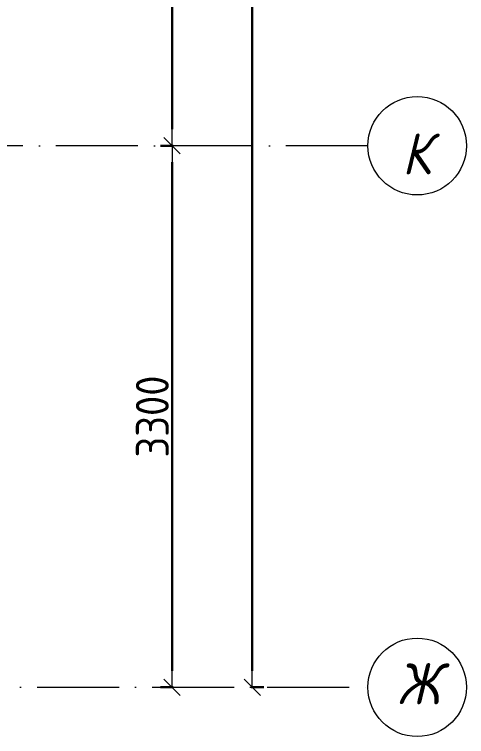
# Model space of a CAD drawing. Header units: millimetres. Extents: x -12989 to 629078, y -109036 to 555275.
# Drawn here: x 16178 to 18930, y -90515 to -86115 of the extents above; entities that cross this region are included whole.
import ezdxf

# ---------------------------------------------------------------- set-up
doc = ezdxf.new("R2010")
doc.units = ezdxf.units.MM
doc.linetypes.add('50_200_ШТРИХ_1Т_ш5_п1_п1_', pattern=[700, 500, -100, 0, -100])
for name, color, linetype, lineweight in [('4 -стяжа', 7, 'Continuous', 30), ('Оси', 7, 'Continuous', 9), ('Оси-1', 7, 'Continuous', 20), ('Оси-2', 7, '50_200_ШТРИХ_1Т_ш5_п1_п1_', 9), ('Размеры', 7, 'Continuous', 15)]:
    doc.layers.add(name, color=color, linetype=linetype, lineweight=lineweight)
doc.layers.get('4 -стяжа').off()
doc.styles.add('ISOCPEUR_I_1', font='isocpeui.ttf', dxfattribs={"width": 0.85, "height": 2.5})
doc.styles.add('СПДС', font='isocpeur.ttf', dxfattribs={"width": 0.9})
doc.dimstyles.new('Размера А3', dxfattribs={"dimtxt": 200, "dimasz": 100, "dimexe": 70, "dimexo": 100, "dimgap": 20, "dimtad": 1, "dimdec": 0, "dimrnd": 10, "dimzin": 0, "dimdsep": 46, "dimtxsty": 'СПДС', "dimblk": 'ARROWHEAD_6', "dimcen": 1, "dimclrd": 256, "dimclre": 256, "dimclrt": 256, "dimazin": 0, "dimtfac": 1, "dimtdec": 0, "dimtmove": 2, "dimatfit": 3, "dimfxl": 1, "dimtolj": 1, "dimtzin": 0, "dimarcsym": 0})

# ---------------------------------------------------------------- blocks, each defined once
blk = doc.blocks.new('Ось сетки - Круг_Ø6_00__ISO-2_5_0_9K_-16731441-АИ2_02_План отделки стен 2-го этажа _Часть 2_')
at = {"layer": 'Оси-1'}
blk.add_circle((0, 0), 3, dxfattribs=at)
blk = doc.blocks.new('ARROWHEAD_6')
at = {"color": 0, "linetype": 'Continuous'}
for p, q in [((-0.5, -0.5), (0.5, 0.5)), ((0, 0), (-1, 0))]:
    blk.add_line(p, q, dxfattribs=at)
blk = doc.blocks.new('*D705')
at = {"layer": 'Defpoints', "color": 0, "transparency": 16777216}
for p in [(17243.3, -81615.3), (17137.2, -86915.3), (17243.3, -86915.3)]:
    blk.add_point(p, dxfattribs=at)
at = {"layer": 'Размеры', "lineweight": -2, "transparency": 16777216}
for p, q in [((17143.3, -81615.3), (17067.2, -81615.3)), ((17137.2, -81715.3), (17137.2, -86815.3)), ((17143.3, -86915.3), (17067.2, -86915.3))]:
    blk.add_line(p, q, dxfattribs=at)
at = {"layer": 'Размеры', "lineweight": -2, "transparency": 16777216, "xscale": 100, "yscale": 100, "zscale": 100}
for p, rotation in [((17137.2, -81615.3), 90), ((17137.2, -86915.3), 270)]:
    blk.add_blockref('ARROWHEAD_6', p, dxfattribs=dict(at, rotation=rotation))
at = {"layer": 'Размеры', "transparency": 16777216, "insert": (17017.2, -84265.3), "char_height": 200, "width": 2.488, "attachment_point": 5, "rotation": 90, "style": 'СПДС'}
blk.add_mtext('\\A1;5300', dxfattribs=at)
blk = doc.blocks.new('*D706')
at = {"layer": 'Defpoints', "color": 0, "transparency": 16777216}
for p in [(17243.3, -86915.3), (17137.2, -90215.3), (17243.3, -90215.3)]:
    blk.add_point(p, dxfattribs=at)
at = {"layer": 'Размеры', "lineweight": -2, "transparency": 16777216}
for p, q in [((17143.3, -86915.3), (17067.2, -86915.3)), ((17137.2, -87015.3), (17137.2, -90115.3)), ((17143.3, -90215.3), (17067.2, -90215.3))]:
    blk.add_line(p, q, dxfattribs=at)
at = {"layer": 'Размеры', "lineweight": -2, "transparency": 16777216, "xscale": 100, "yscale": 100, "zscale": 100}
for p, rotation in [((17137.2, -86915.3), 90), ((17137.2, -90215.3), 270)]:
    blk.add_blockref('ARROWHEAD_6', p, dxfattribs=dict(at, rotation=rotation))
at = {"layer": 'Размеры', "transparency": 16777216, "insert": (17017.2, -88565.3), "char_height": 200, "width": 2.488, "attachment_point": 5, "rotation": 90, "style": 'СПДС'}
blk.add_mtext('\\A1;3300', dxfattribs=at)
blk = doc.blocks.new('*D707')
at = {"layer": 'Defpoints', "color": 0, "transparency": 16777216}
for p in [(17519.6, -56765.3), (17625.6, -56765.3), (17519.6, -90215.3)]:
    blk.add_point(p, dxfattribs=at)
at = {"layer": 'Размеры', "lineweight": -2, "transparency": 16777216}
for p, q in [((17619.6, -56765.3), (17695.6, -56765.3)), ((17625.6, -90115.3), (17625.6, -56865.3)), ((17619.6, -90215.3), (17695.6, -90215.3))]:
    blk.add_line(p, q, dxfattribs=at)
at = {"layer": 'Размеры', "lineweight": -2, "transparency": 16777216, "xscale": 100, "yscale": 100, "zscale": 100}
for p, rotation in [((17625.6, -56765.3), 90), ((17625.6, -90215.3), 270)]:
    blk.add_blockref('ARROWHEAD_6', p, dxfattribs=dict(at, rotation=rotation))
at = {"layer": 'Размеры', "transparency": 16777216, "insert": (17505.6, -73490.3), "char_height": 200, "width": 3.186, "attachment_point": 5, "rotation": 90, "style": 'СПДС'}
blk.add_mtext('\\A1;33450', dxfattribs=at)
blk = doc.blocks.new('ось2эт')
at = {"layer": 'Оси-2'}
for p, q in [((18329.9, -86915.3), (-12388.8, -86915.3)), ((-12388.8, -90215.3), (18329.9, -90215.3))]:
    blk.add_line(p, q, dxfattribs=at)
at = {"layer": 'Оси-1', "xscale": 99.99999999999993, "yscale": 99.99999999999993, "zscale": 99.99999999999993}
for p, rotation in [((18629.9, -86915.3), 89.9999999999998), ((18629.9, -90215.3), 269.9999999999996)]:
    blk.add_blockref('Ось сетки - Круг_Ø6_00__ISO-2_5_0_9K_-16731441-АИ2_02_План отделки стен 2-го этажа _Часть 2_', p, dxfattribs=dict(at, rotation=rotation))
at = {"layer": 'Оси', "char_height": 250, "attachment_point": 1, "style": 'ISOCPEUR_I_1'}
for s, insert, width in [('\\fISOCPEUR|b0|i1|c204|p34|;\\W.9;К', (18537.1, -86839.2), 223.671), ('\\fISOCPEUR|b0|i1|c204|p34|;\\W.9;Ж', (18508.1, -90068.6), 281.392)]:
    blk.add_mtext(s, dxfattribs=dict(at, insert=insert, width=width))
at = {"layer": 'Размеры'}
for base, p1, p2, picture, middle in [((17625.6, -56765.3), (17519.6, -90215.3), (17519.6, -56765.3), '*D707', (17505.6, -73490.3)), ((17137.2, -86915.3), (17243.3, -81615.3), (17243.3, -86915.3), '*D705', (17017.2, -84265.3)), ((17137.2, -90215.3), (17243.3, -86915.3), (17243.3, -90215.3), '*D706', (17017.2, -88565.3))]:
    dim = blk.add_linear_dim(base=base, p1=p1, p2=p2, angle=90, dimstyle='Размера А3', dxfattribs=at)
    dim.commit()
    dim.dimension.update_dxf_attribs({"geometry": picture, "text_midpoint": middle})

msp = doc.modelspace()

# ---------------------------------------------------------------- block references
at = {"layer": '4 -стяжа'}
msp.add_blockref('ось2эт', (0, 0), dxfattribs=at)

doc.saveas('drawing.dxf')
